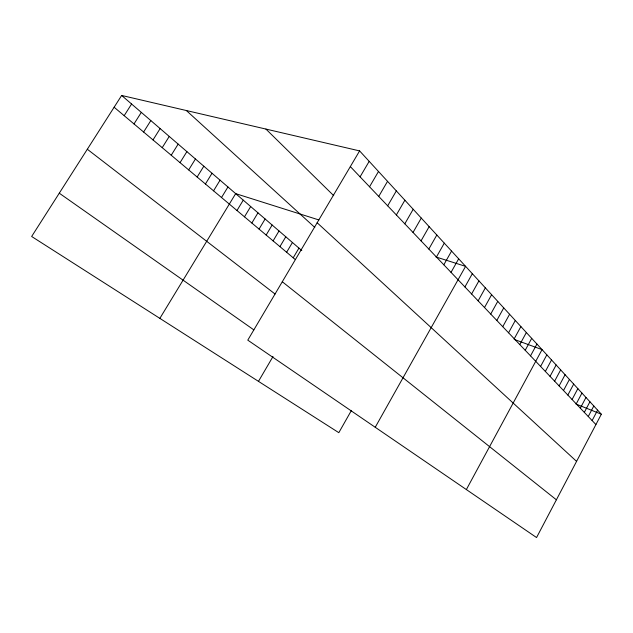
<?xml version="1.0" encoding="UTF-8"?>
<svg xmlns="http://www.w3.org/2000/svg" width="633" height="633" viewBox="0 0 633 633"><rect width="100%" height="100%" fill="white"/><g stroke="black" fill="none" stroke-linecap="round" stroke-linejoin="round"><path stroke-width="0.95" d="M592.124 420.565L597.615 410.137M601.35 414.211L536.555 537.552L247.78 340.15L359.607 150.907L601.35 414.211L576.014 404.028M584.33 412.376L589.932 401.773M588.263 416.506L593.809 405.99M576.236 403.878L581.956 393.085M580.319 408.166L585.984 397.469M567.841 395.055L573.688 384.073M572.082 399.51L577.858 388.622M559.113 385.885L565.087 374.712M563.512 390.514L569.431 379.436M550.037 376.358L556.146 364.972M554.619 381.169L560.664 369.894M545.361 371.444L551.541 359.955M466.363 489.57L542.054 349.622L514.162 339.391M540.59 366.436L546.841 354.844M525.216 350.286L531.704 338.354M530.525 355.865L536.934 344.043M519.788 344.581L526.355 332.531M508.56 332.792L515.302 320.488M514.233 338.758L520.896 326.581M502.752 326.699L509.589 314.261M496.818 320.456L503.741 307.891M484.514 307.535L491.627 294.701M490.733 314.071L497.752 301.371M478.137 300.841L485.353 287.865M471.609 293.981L478.92 280.862M464.915 286.955L472.337 273.693M451.028 272.364L458.672 258.802M375.234 427.275L465.587 266.343L435.947 256.966M443.82 264.792L451.574 251.072M436.422 257.022L444.295 243.143M351.457 410.382L338.813 432.679L31.65 236.481L121.647 95.448L359.607 150.907M428.826 249.046L436.825 235.009M421.032 240.864L429.15 226.654M413.033 232.453L421.277 218.076M404.811 223.821L413.191 209.27M396.361 214.943L404.875 200.218M387.673 205.82L396.329 190.905M378.74 196.436L387.538 181.331M258.478 381.359L272.997 356.545M369.545 186.775L378.494 171.488M360.082 176.836L369.189 161.344M293.214 257.797L298.942 248.112M286.63 252.266L292.43 242.494M273.108 240.888L279.026 230.958M279.928 246.633L285.792 236.782M266.153 235.041L272.143 225.031M259.063 229.083L265.124 218.986M251.839 223.014L257.971 212.83M236.979 210.512L243.254 200.155M244.48 216.826L250.684 206.556M159.856 318.367L235.674 193.635L318.897 219.952M221.518 197.52L227.951 186.98M213.558 190.826L220.062 180.191M205.432 183.997L212.023 173.268M197.148 177.026L203.818 166.202M188.689 169.913L195.439 158.986M180.049 162.649L186.893 151.627M171.227 155.235L178.158 144.11M162.222 147.663L169.24 136.435M153.02 139.925L160.133 128.586M143.612 132.02L150.828 120.571M133.998 123.933L141.317 112.381M124.179 115.673L131.593 104.01M59.273 193.192L253.849 329.88M87.314 149.246L275.038 294.013M282.294 281.748L556.391 499.801M114.13 107.23L295.366 259.609M121.647 95.448L301.791 250.557M186.355 110.53L314.807 227.429M317.157 222.753L576.568 461.378M265.915 129.069L333.733 195.676M350.334 166.598L595.914 424.545"/></g></svg>
